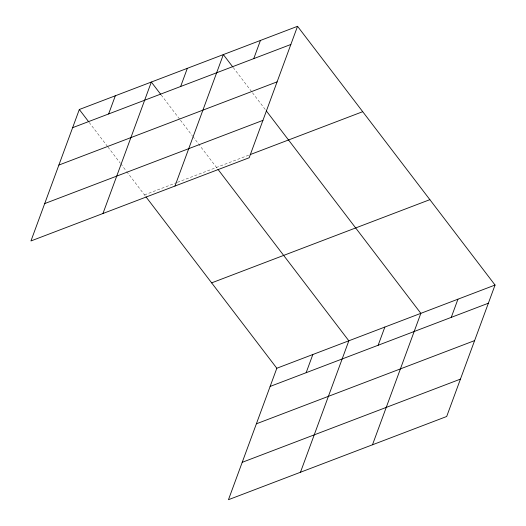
<?xml version="1.0" encoding="UTF-8"?>
<svg xmlns="http://www.w3.org/2000/svg" width="526" height="526" viewBox="0 0 526 526"><rect width="100%" height="100%" fill="white"/><g stroke="black" fill="none" stroke-linecap="round" stroke-linejoin="round"><path stroke-width="0.39" stroke-dasharray="2.63 1.97" d="M144.492 194.896L176.67 182.627M177.433 182.331L249.449 154.874M233.215 67.525L251.98 92.109M252.473 92.754L265.808 110.223M161.206 94.989L179.964 119.566M180.457 120.217L192.312 135.741M192.805 136.385L217.494 168.728M89.19 122.446L107.455 146.379M107.955 147.024L120.296 163.198M120.789 163.842L126.22 170.963M126.713 171.607L145.478 196.185"/><path stroke-width="0.79" d="M297.538 26.3L79.314 109.507L30.949 240.954L249.179 157.747L297.538 26.3L495.051 285.046L446.686 416.493L228.462 499.7L276.821 368.253L495.051 285.046M108.632 113.958L115.319 95.778M102.964 213.497L151.33 82.049L160.713 94.338M180.648 86.501L187.335 68.321M174.98 186.04L223.34 54.592L232.722 66.881M253.749 58.623L260.442 40.443M306.139 372.704L312.832 354.524M300.477 472.243L348.837 340.795L217.988 169.379M378.155 345.247L384.848 327.067M372.487 444.786L420.853 313.338L266.301 110.868M451.262 317.369L457.949 299.189M72.621 127.686L290.852 44.48M58.873 165.065L277.097 81.859M44.703 203.575L262.928 120.369M250.218 154.585L362.716 111.683M211.643 282.87L429.873 199.656M270.134 386.432L488.358 303.226M256.379 423.811L474.61 340.605M242.21 462.321L460.441 379.115M79.314 109.507L88.697 121.795M145.972 196.836L276.821 368.253"/></g></svg>
